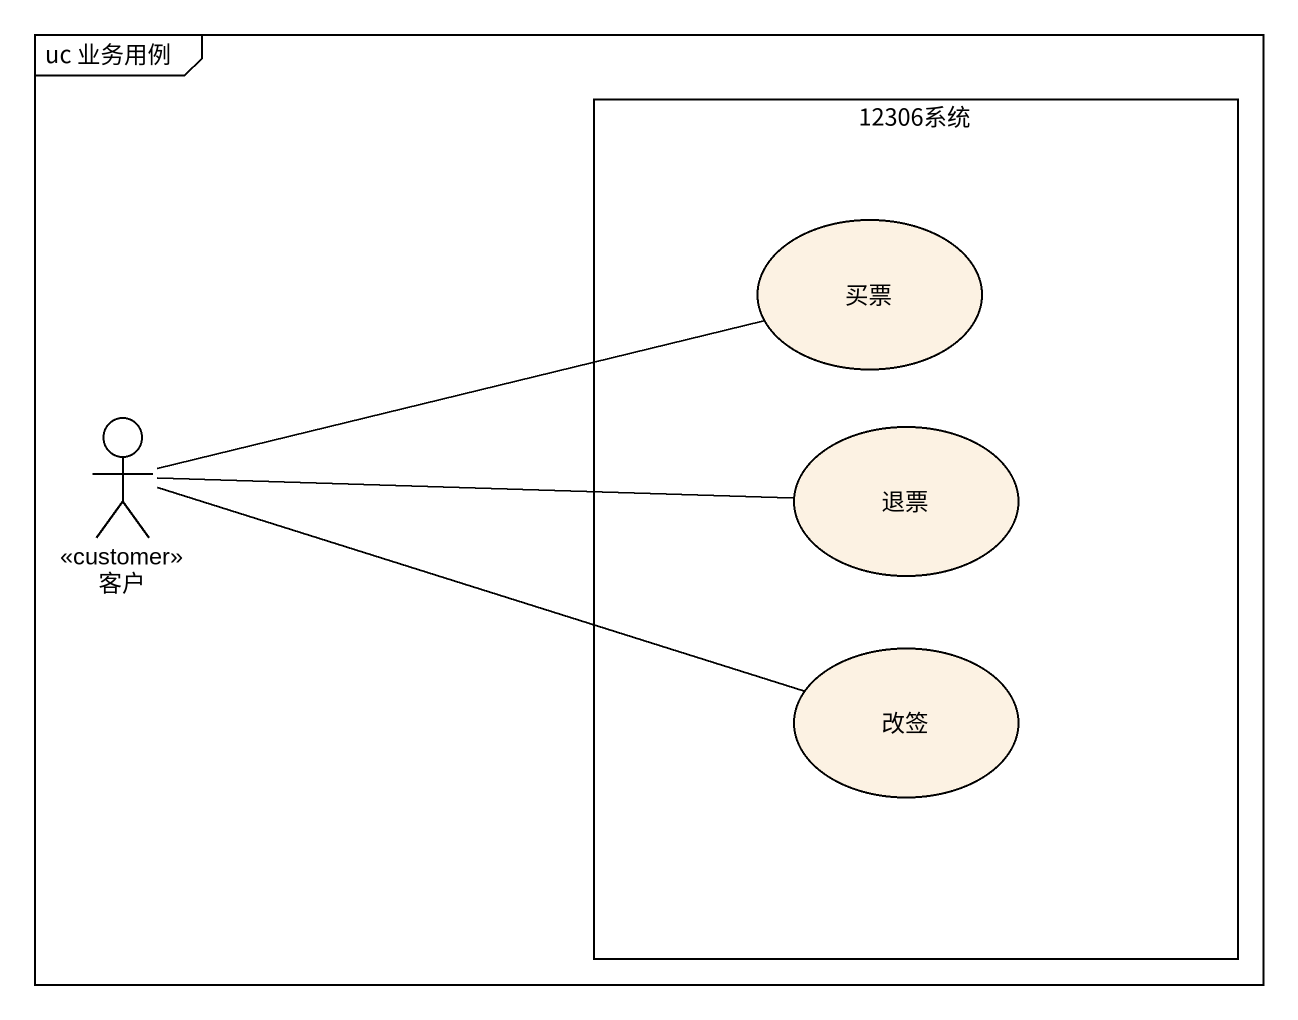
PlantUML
@startuml
mainframe uc 业务用例
rectangle "12306系统" as r12306系统 {
  usecase 买票
  usecase 退票
  usecase 改签
}
actor 客户 <<customer>>
客户 -right- 买票
客户 -right- 退票
客户 -right- 改签
@enduml
